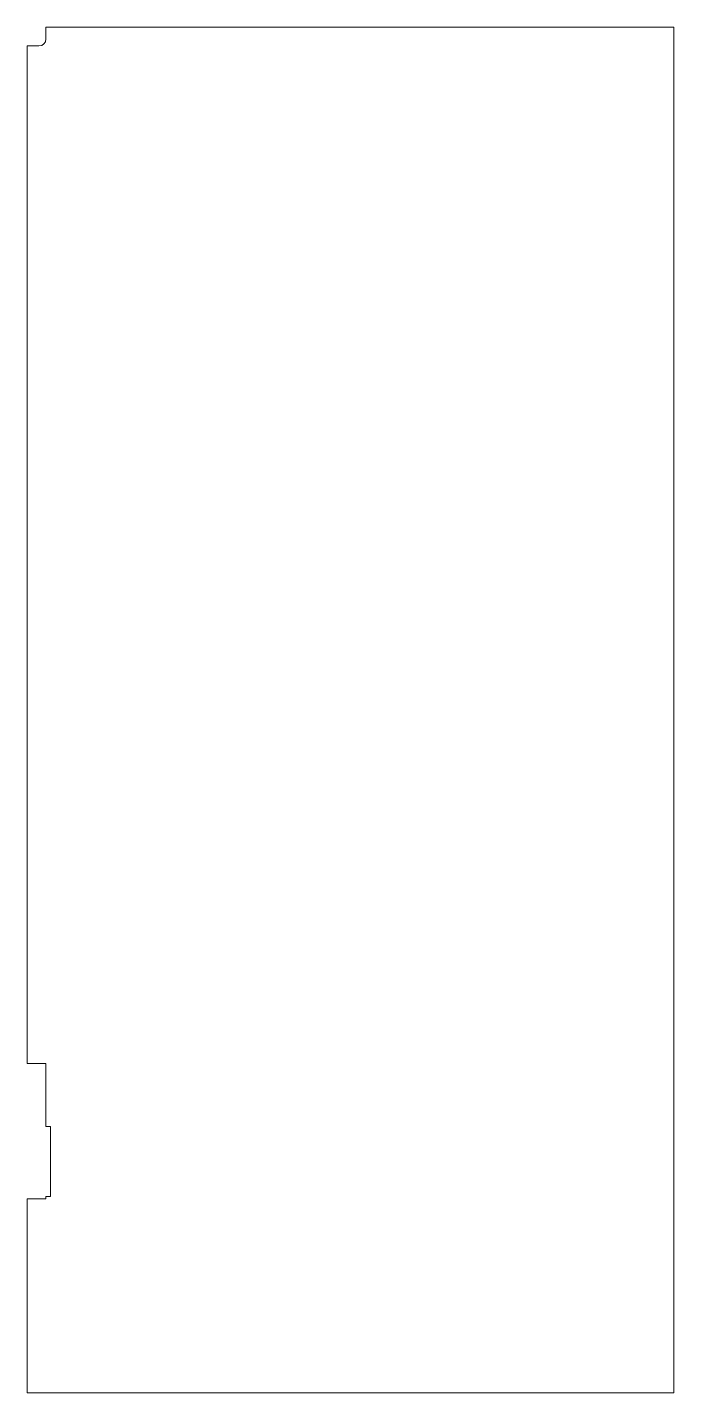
# Model space of a CAD drawing. Header units: millimetres. Extents: x -1385 to 0, y 0 to 2925.
import ezdxf

# ---------------------------------------------------------------- set-up
doc = ezdxf.new("R2010")
doc.units = ezdxf.units.MM
doc.layers.add('IV_OUTER_PROFILE', color=7, linetype='Continuous', lineweight=5)

msp = doc.modelspace()

# ---------------------------------------------------------------- linework, layer by layer
at = {"layer": 'IV_OUTER_PROFILE'}
for p, q in [((-1345, 2925), (-1345, 2900)), ((0, 2925), (-1345, 2925)), ((0, 0), (0, 2925)), ((-1360, 2885), (-1385, 2885)), ((-1385, 2885), (-1385, 705)), ((-1385, 705), (-1345, 705)), ((-1345, 705), (-1345, 570)), ((-1345, 570), (-1335, 570)), ((-1335, 570), (-1335, 420)), ((-1385, 415), (-1385, 0)), ((-1345, 415), (-1385, 415)), ((-1345, 420), (-1345, 415)), ((-1335, 420), (-1345, 420)), ((-1385, 0), (0, 0))]:
    msp.add_line(p, q, dxfattribs=at)
msp.add_arc((-1360, 2900), 15, 270, 0, dxfattribs=at)

doc.saveas('drawing.dxf')
